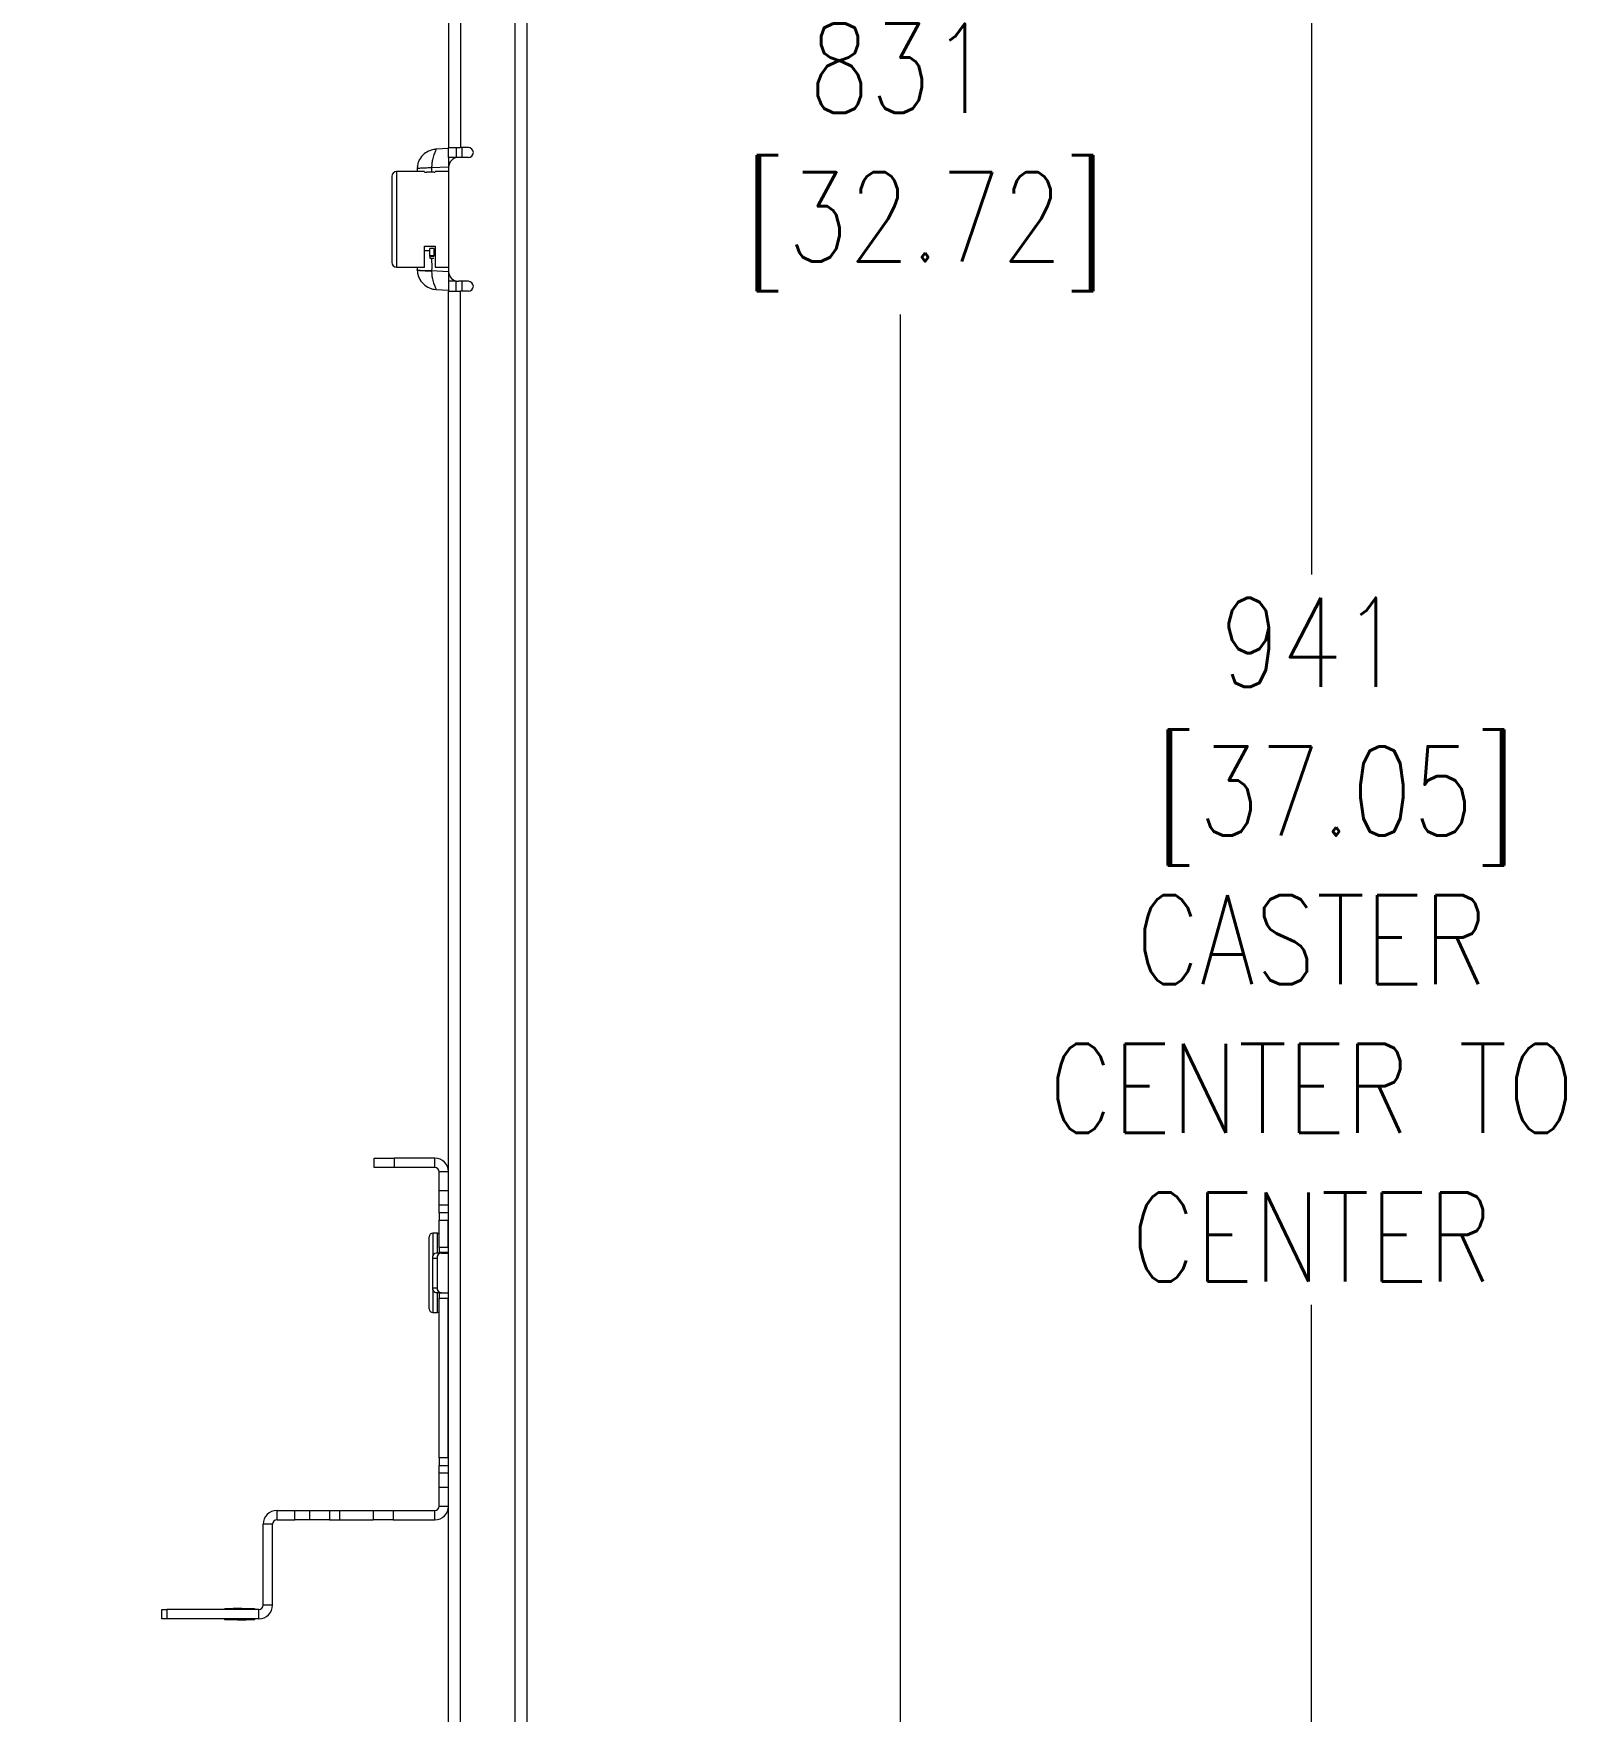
# Model space of a CAD drawing. Header units: inches. Extents: x 40138 to 76695, y -14500 to -5279.
# Drawn here: x 72451.8 to 72760.9, y -10576.6 to -10237.9 of the extents above; entities that cross this region are included whole.
import ezdxf

# ---------------------------------------------------------------- set-up
doc = ezdxf.new("R2010")
doc.units = ezdxf.units.IN
doc.header["$LTSCALE"] = 2
doc.header["$MEASUREMENT"] = 0
doc.header["$PDMODE"] = 35
doc.header["$PDSIZE"] = -1
doc.layers.add('M-ANNO-DIMS', color=7, linetype='Continuous', lineweight=13)
doc.layers.add('M-OBJECT-DETAILS', color=7, linetype='Continuous', lineweight=9)
doc.styles.get("Standard").update_dxf_attribs({"font": 'romans.shx', "width": 0.8})
doc.dimstyles.new('Details World Wide', dxfattribs={"dimscale": 4, "dimtxt": 4.5, "dimasz": 3.5, "dimexe": 0.75, "dimexo": 0.75, "dimgap": 0.75, "dimtad": 0, "dimtih": 1, "dimtoh": 1, "dimdec": 0, "dimzin": 4, "dimdsep": 46, "dimtxsty": 'Standard', "dimcen": 0, "dimclrd": 256, "dimclre": 256, "dimclrt": 256, "dimadec": 0, "dimazin": 1, "dimtfac": 1, "dimtdec": 0, "dimtmove": 0, "dimatfit": 3, "dimfxl": 1, "dimtolj": 1, "dimtzin": 0, "dimlwd": -1, "dimlwe": -1, "dimarcsym": 0})

# ---------------------------------------------------------------- blocks, each defined once
blk = doc.blocks.new('*D75')
at = {"layer": 'Defpoints', "color": 0, "transparency": 16777216}
for p in [(72502.23, -9859.96), (72502.23, -10690.94), (72626.75, -10690.94)]:
    blk.add_point(p, dxfattribs=at)
at = {"layer": 'M-OBJECT-DETAILS', "transparency": 16777216}
for p, q in [((72505.23, -9859.96), (72629.75, -9859.96)), ((72626.75, -9873.96), (72626.75, -10231.21)), ((72626.75, -10676.94), (72626.75, -10294.64)), ((72505.23, -10690.94), (72629.75, -10690.94))]:
    blk.add_line(p, q, dxfattribs=at)
for points in [[(72624.42, -9873.96), (72629.09, -9873.96), (72626.75, -9859.96)], [(72624.42, -10676.94), (72629.09, -10676.94), (72626.75, -10690.94)]]:
    blk.add_solid(points, dxfattribs=at)
at = {"layer": 'M-OBJECT-DETAILS', "transparency": 16777216, "insert": (72626.75, -10262.93), "char_height": 18, "attachment_point": 5}
blk.add_mtext('\\A1;831\\P [32.72]', dxfattribs=at)
blk = doc.blocks.new('*D76')
at = {"layer": 'Defpoints', "color": 0, "transparency": 16777216}
for p in [(72451.82, -9804.96), (72709.68, -9804.96), (72451.82, -10745.95)]:
    blk.add_point(p, dxfattribs=at)
at = {"layer": 'M-ANNO-DIMS', "transparency": 16777216}
for p, q in [((72454.82, -9804.96), (72712.68, -9804.96)), ((72709.68, -9818.96), (72709.68, -10347.13)), ((72709.68, -10731.95), (72709.68, -10494.56)), ((72454.82, -10745.95), (72712.68, -10745.95))]:
    blk.add_line(p, q, dxfattribs=at)
for points in [[(72707.35, -9818.96), (72712.01, -9818.96), (72709.68, -9804.96)], [(72707.35, -10731.95), (72712.01, -10731.95), (72709.68, -10745.95)]]:
    blk.add_solid(points, dxfattribs=at)
at = {"layer": 'M-ANNO-DIMS', "transparency": 16777216, "insert": (72709.68, -10420.84), "char_height": 18, "attachment_point": 5}
blk.add_mtext('\\A1;941\\P [37.05]\\PCASTER\\PCENTER TO\\PCENTER', dxfattribs=at)

msp = doc.modelspace()

# ---------------------------------------------------------------- linework, layer by layer
at = {"layer": 'M-OBJECT-DETAILS', "linetype": 'Continuous', "lineweight": 5}
for p, q in [((72548.912, -9791.7), (72548.912, -10759.2)), ((72551.32, -9791.7), (72551.32, -10759.2)), ((72535.551, -9831.252), (72535.551, -10260.95)), ((72537.959, -9831.252), (72537.959, -10260.95)), ((72535.551, -10261.159), (72532.986, -10261.289)), ((72532.986, -10261.289), (72532.991, -10261.289)), ((72535.551, -10260.95), (72537.959, -10260.95)), ((72535.551, -10262.95), (72535.551, -10260.95)), ((72537.07, -10260.95), (72537.07, -10262.95)), ((72539.551, -10260.95), (72537.959, -10260.95)), ((72538.263, -10260.95), (72538.263, -10262.95)), ((72529.269, -10264.628), (72529.196, -10265.273)), ((72535.551, -10264.894), (72532.134, -10265.074)), ((72537.07, -10262.95), (72535.551, -10262.95)), ((72535.551, -10262.95), (72535.551, -10264.95)), ((72537.07, -10263.009), (72537.07, -10262.95)), ((72539.551, -10262.95), (72537.551, -10262.95)), ((72530.676, -10265.8), (72525.076, -10265.8)), ((72525.076, -10265.8), (72525.076, -10285.1)), ((72529.196, -10265.273), (72529.196, -10265.8)), ((72532.626, -10265.934), (72531.176, -10265.934)), ((72532.134, -10265.074), (72532.12, -10265.934)), ((72535.551, -10265.8), (72532.876, -10265.8)), ((72535.551, -10264.95), (72535.551, -10285.95)), ((72530.676, -10280.847), (72532.876, -10280.847)), ((72530.676, -10281.725), (72531.756, -10281.725)), ((72531.756, -10282.799), (72531.756, -10281.329)), ((72532.556, -10281.329), (72531.756, -10281.329)), ((72532.556, -10281.329), (72532.556, -10282.799)), ((72532.556, -10281.725), (72532.876, -10281.725)), ((72525.076, -10285.1), (72530.676, -10285.1)), ((72529.196, -10285.1), (72529.196, -10285.627)), ((72531.756, -10282.894), (72531.756, -10282.799)), ((72532.556, -10282.799), (72531.756, -10282.799)), ((72531.756, -10282.894), (72532.556, -10282.894)), ((72531.756, -10282.894), (72531.756, -10283.25)), ((72531.756, -10283.25), (72532.556, -10283.25)), ((72532.556, -10282.799), (72532.556, -10282.894)), ((72532.876, -10285.1), (72535.551, -10285.1)), ((72532.134, -10285.827), (72532.133, -10285.814)), ((72535.551, -10286.007), (72532.134, -10285.827)), ((72535.551, -10285.95), (72535.551, -10287.95)), ((72537.07, -10287.95), (72535.551, -10287.95)), ((72535.551, -10287.95), (72535.551, -10289.95)), ((72537.07, -10287.95), (72537.07, -10287.891)), ((72537.07, -10289.95), (72537.07, -10287.95)), ((72539.551, -10287.95), (72537.551, -10287.95)), ((72538.263, -10287.95), (72538.263, -10289.95)), ((72532.986, -10289.611), (72535.551, -10289.741)), ((72532.991, -10289.611), (72532.986, -10289.611)), ((72535.551, -10289.95), (72537.959, -10289.95)), ((72535.551, -10719.648), (72535.551, -10289.95)), ((72537.959, -10719.648), (72537.959, -10289.95)), ((72539.551, -10289.95), (72537.959, -10289.95)), ((72520.551, -10466.831), (72520.551, -10464.934)), ((72520.551, -10464.934), (72524.551, -10464.934)), ((72524.551, -10466.831), (72520.551, -10466.831)), ((72524.551, -10464.934), (72524.551, -10466.831)), ((72532.765, -10464.934), (72524.551, -10464.934)), ((72532.765, -10466.831), (72524.551, -10466.831)), ((72532.765, -10466.831), (72532.765, -10464.934)), ((72535.551, -10467.72), (72533.654, -10467.72)), ((72533.654, -10471.434), (72533.654, -10467.72)), ((72533.654, -10471.434), (72535.551, -10471.434)), ((72533.654, -10474.434), (72533.654, -10471.434)), ((72535.551, -10474.434), (72533.654, -10474.434)), ((72533.654, -10475.934), (72533.654, -10474.434)), ((72535.551, -10475.934), (72533.654, -10475.934)), ((72533.654, -10475.934), (72533.654, -10477.434)), ((72533.654, -10477.434), (72535.487, -10477.434)), ((72533.654, -10482.984), (72533.654, -10477.434)), ((72535.487, -10477.434), (72535.551, -10477.434)), ((72535.487, -10482.984), (72535.487, -10477.434)), ((72531.654, -10495.334), (72531.654, -10480.834)), ((72533.354, -10480.084), (72532.404, -10480.084)), ((72532.404, -10480.084), (72532.404, -10484.581)), ((72533.354, -10484.084), (72533.354, -10480.084)), ((72534.101, -10484.084), (72533.152, -10484.084)), ((72535.487, -10482.984), (72533.654, -10482.984)), ((72533.654, -10482.984), (72533.654, -10483.984)), ((72535.551, -10483.984), (72533.654, -10483.984)), ((72534.101, -10484.084), (72535.551, -10484.084)), ((72535.551, -10482.984), (72535.487, -10482.984)), ((72532.286, -10485.084), (72533.235, -10485.084)), ((72532.286, -10485.084), (72532.286, -10491.084)), ((72533.235, -10485.084), (72533.235, -10491.084)), ((72532.286, -10491.084), (72533.235, -10491.084)), ((72532.404, -10491.587), (72532.404, -10496.084)), ((72534.101, -10492.084), (72533.152, -10492.084)), ((72533.354, -10496.084), (72533.354, -10492.084)), ((72535.551, -10492.184), (72533.654, -10492.184)), ((72533.654, -10492.184), (72533.654, -10493.184)), ((72533.654, -10493.184), (72535.487, -10493.184)), ((72533.654, -10525.434), (72533.654, -10493.184)), ((72534.101, -10492.084), (72535.551, -10492.084)), ((72535.487, -10525.434), (72535.487, -10493.184)), ((72535.551, -10493.184), (72535.487, -10493.184)), ((72532.404, -10496.084), (72533.354, -10496.084)), ((72535.487, -10525.434), (72533.654, -10525.434)), ((72533.654, -10525.434), (72533.654, -10526.934)), ((72535.551, -10525.434), (72535.487, -10525.434)), ((72533.654, -10526.934), (72535.551, -10526.934)), ((72533.654, -10528.434), (72533.654, -10526.934)), ((72533.654, -10528.434), (72535.551, -10528.434)), ((72533.654, -10531.434), (72533.654, -10528.434)), ((72535.551, -10531.434), (72533.654, -10531.434)), ((72533.654, -10535.148), (72533.654, -10531.434)), ((72533.654, -10535.148), (72535.551, -10535.148)), ((72498.154, -10555.148), (72498.154, -10538.823)), ((72500.051, -10538.823), (72498.154, -10538.823)), ((72500.051, -10555.148), (72500.051, -10538.823)), ((72500.94, -10537.934), (72500.94, -10536.037)), ((72500.94, -10536.037), (72504.551, -10536.037)), ((72500.94, -10537.934), (72504.551, -10537.934)), ((72504.551, -10537.934), (72504.551, -10536.037)), ((72504.551, -10536.037), (72507.551, -10536.037)), ((72507.551, -10537.934), (72504.551, -10537.934)), ((72507.551, -10537.934), (72507.551, -10536.037)), ((72507.551, -10536.037), (72511.551, -10536.037)), ((72511.551, -10537.934), (72507.551, -10537.934)), ((72511.551, -10536.037), (72511.551, -10537.934)), ((72511.551, -10536.037), (72513.551, -10536.037)), ((72511.551, -10537.934), (72513.551, -10537.934)), ((72513.551, -10536.037), (72513.551, -10537.934)), ((72513.551, -10536.037), (72520.367, -10536.037)), ((72513.551, -10537.934), (72520.367, -10537.934)), ((72520.367, -10536.037), (72520.367, -10537.934)), ((72520.367, -10536.037), (72524.367, -10536.037)), ((72524.367, -10537.934), (72520.367, -10537.934)), ((72524.367, -10536.037), (72524.367, -10537.934)), ((72524.367, -10536.037), (72532.765, -10536.037)), ((72524.367, -10537.934), (72532.765, -10537.934)), ((72532.765, -10537.934), (72532.765, -10536.037)), ((72477.681, -10557.934), (72477.681, -10556.037)), ((72477.681, -10556.037), (72478.681, -10556.037)), ((72478.681, -10556.037), (72478.681, -10557.934)), ((72497.265, -10556.037), (72478.681, -10556.037)), ((72490.381, -10555.837), (72491.981, -10555.837)), ((72490.381, -10555.837), (72490.381, -10555.937)), ((72490.381, -10556.037), (72490.381, -10555.937)), ((72490.381, -10555.937), (72496.381, -10555.937)), ((72492.068, -10555.837), (72492.068, -10555.937)), ((72493.042, -10555.837), (72493.042, -10555.937)), ((72493.811, -10555.837), (72493.042, -10555.837)), ((72493.811, -10555.837), (72493.811, -10555.937)), ((72493.811, -10555.837), (72496.381, -10555.837)), ((72496.381, -10555.837), (72496.381, -10555.937)), ((72496.381, -10556.037), (72496.381, -10555.937)), ((72497.265, -10557.934), (72497.265, -10556.037)), ((72500.051, -10555.148), (72498.154, -10555.148)), ((72478.681, -10557.934), (72477.681, -10557.934)), ((72497.265, -10557.934), (72478.681, -10557.934)), ((72490.381, -10557.934), (72490.381, -10558.034)), ((72496.381, -10558.034), (72490.381, -10558.034)), ((72490.381, -10558.134), (72490.381, -10558.034)), ((72492.95, -10558.134), (72490.381, -10558.134)), ((72492.95, -10558.134), (72492.95, -10558.034)), ((72492.95, -10558.134), (72493.719, -10558.134)), ((72493.719, -10558.134), (72493.719, -10558.034)), ((72494.694, -10558.134), (72494.694, -10558.034)), ((72496.381, -10558.134), (72494.78, -10558.134)), ((72496.381, -10557.934), (72496.381, -10558.034)), ((72496.381, -10558.134), (72496.381, -10558.034))]:
    msp.add_line(p, q, dxfattribs=at)
for centre, radius, start, end in [((72533.093, -10263.492), 2.206, 92.62908, 94.07617), ((72539.551, -10261.95), 1, 0, 90), ((72537.551, -10264.95), 2, 90, 180), ((72539.551, -10261.95), 1, 270, 0), ((72525.076, -10266.8), 1, 90, 180), ((72525.076, -10284.1), 1, 180, 270), ((72537.551, -10285.95), 2, 180, 270), ((72539.551, -10288.95), 1, 0, 90), ((72539.551, -10288.95), 1, 270, 0), ((72532.765, -10467.72), 2.786, 0, 90), ((72532.765, -10467.72), 0.889, 0, 90), ((72532.404, -10480.834), 0.75, 90, 180), ((72533.354, -10480.384), 0.3, 0, 90), ((72533.224, -10485.021), 0.94, 94.40175, 183.81156), ((72534.173, -10485.021), 0.94, 94.40175, 183.81156), ((72533.225, -10491.146), 0.94, 176.1897, 265.597), ((72534.173, -10491.146), 0.94, 176.1897, 265.597), ((72532.404, -10495.334), 0.75, 180, 270), ((72533.354, -10495.784), 0.3, 270, 0), ((72532.765, -10535.148), 0.889, 270, 0), ((72532.765, -10535.148), 2.786, 270, 0), ((72500.94, -10538.823), 2.786, 90, 180), ((72500.94, -10538.823), 0.889, 90, 180), ((72497.265, -10555.148), 0.889, 270, 0), ((72497.265, -10555.148), 2.786, 270, 0)]:
    msp.add_arc(centre, radius, start, end, dxfattribs=at)
for points, knots in [([(72532.966, -10261.29), (72532.839, -10261.304), (72532.574, -10261.333), (72531.844, -10261.521), (72530.833, -10261.988), (72529.941, -10262.869), (72529.404, -10263.867), (72529.286, -10264.478), (72529.224, -10264.798)], [0, 0, 0, 0, 0.0945219, 0.1963958, 0.4235321, 0.685365, 0.8348158, 1, 1, 1, 1]), ([(72532.991, -10261.289), (72533.005, -10261.31), (72533.03, -10261.35), (72532.887, -10261.688), (72532.601, -10262.318), (72532.321, -10263.249), (72532.164, -10264.207), (72532.144, -10264.775), (72532.134, -10265.074)], [0, 0, 0, 0, 0.1469428, 0.2708224, 0.4946146, 0.7261807, 0.8564631, 1, 1, 1, 1]), ([(72532.989, -10261.289), (72532.988, -10261.289), (72532.986, -10261.289), (72532.979, -10261.289), (72532.973, -10261.29), (72532.969, -10261.29)], [0, 0, 0, 0, 0.18340759, 0.40235866, 1, 1, 1, 1]), ([(72524.076, -10266.862), (72524.076, -10266.899), (72524.076, -10266.979), (72524.076, -10268.181), (72524.076, -10270.12), (72524.076, -10272.641), (72524.076, -10275.45), (72524.076, -10278.259), (72524.076, -10280.78), (72524.076, -10282.719), (72524.076, -10283.921), (72524.076, -10284.001), (72524.076, -10284.038)], [0, 0, 0, 0, 0.0864399, 0.1898296, 0.2932203, 0.39661, 0.5, 0.60339, 0.7067797, 0.8101704, 0.9135601, 1, 1, 1, 1]), ([(72532.134, -10265.074), (72531.968, -10265.073), (72531.624, -10265.071), (72531.09, -10265.078), (72530.56, -10265.094), (72530.075, -10265.12), (72529.677, -10265.154), (72529.394, -10265.192), (72529.225, -10265.233), (72529.205, -10265.26), (72529.196, -10265.273)], [0, 0, 0, 0, 0.1145255, 0.2375878, 0.3670817, 0.5000384, 0.6329961, 0.762459, 0.885504, 1, 1, 1, 1]), ([(72530.676, -10265.863), (72530.684, -10265.87), (72530.699, -10265.885), (72530.813, -10265.911), (72530.949, -10265.927), (72531.075, -10265.933), (72531.142, -10265.933), (72531.176, -10265.934)], [0, 0, 0, 0, 0.2499407, 0.4999852, 0.7432374, 0.870027, 1, 1, 1, 1]), ([(72532.626, -10265.934), (72532.658, -10265.933), (72532.706, -10265.932), (72532.765, -10265.927), (72532.809, -10265.921), (72532.845, -10265.913), (72532.871, -10265.904), (72532.875, -10265.898), (72532.876, -10265.895)], [0, 0, 0, 0, 0.2390095, 0.36638753, 0.49886763, 0.67377642, 0.81802179, 1, 1, 1, 1]), ([(72530.676, -10285.1), (72530.676, -10285.045), (72530.676, -10284.934), (72530.676, -10284.045), (72530.676, -10282.71), (72530.676, -10281.468), (72530.676, -10280.847)], [0, 0, 0, 0, 0.2500018, 0.5000011, 0.7500002, 1, 1, 1, 1]), ([(72532.876, -10280.847), (72532.876, -10281.468), (72532.876, -10282.71), (72532.876, -10284.045), (72532.876, -10284.934), (72532.876, -10285.045), (72532.876, -10285.1)], [0, 0, 0, 0, 0.2499976, 0.4999992, 0.7499983, 1, 1, 1, 1]), ([(72532.081, -10283.25), (72532.085, -10283.281), (72532.19, -10284.13), (72532.161, -10284.988), (72532.133, -10285.814)], [0, 0, 0, 0, 0.0367429, 1, 1, 1, 1]), ([(72529.246, -10285.697), (72529.246, -10285.697), (72529.172, -10285.691), (72529.184, -10285.675), (72529.196, -10285.659)], [0, 0, 0, 0, 0.0001336, 1, 1, 1, 1]), ([(72529.196, -10285.627), (72529.205, -10285.64), (72529.225, -10285.666), (72529.394, -10285.705), (72529.677, -10285.742), (72530.075, -10285.774), (72530.56, -10285.798), (72531.089, -10285.813), (72531.623, -10285.819), (72531.967, -10285.816), (72532.133, -10285.814)], [0, 0, 0, 0, 0.1145156, 0.2375662, 0.3670438, 0.4999993, 0.6329548, 0.7624376, 0.8854858, 1, 1, 1, 1]), ([(72529.196, -10285.659), (72529.196, -10285.654), (72529.196, -10285.643), (72529.196, -10285.632), (72529.196, -10285.627)], [0, 0, 0, 0, 0.5000035, 1, 1, 1, 1]), ([(72529.246, -10285.697), (72529.266, -10285.964), (72529.308, -10286.497), (72529.656, -10287.488), (72530.427, -10288.545), (72531.488, -10289.21), (72532.396, -10289.531), (72532.772, -10289.583), (72532.966, -10289.61)], [0, 0, 0, 0, 0.124687, 0.2494104, 0.4932484, 0.7386888, 0.8657635, 1, 1, 1, 1]), ([(72532.134, -10285.827), (72531.968, -10285.829), (72531.624, -10285.835), (72531.09, -10285.833), (72530.561, -10285.823), (72530.076, -10285.802), (72529.68, -10285.772), (72529.388, -10285.737), (72529.292, -10285.71), (72529.246, -10285.697)], [0, 0, 0, 0, 0.1293286, 0.2683018, 0.4145251, 0.5646753, 0.7148234, 0.861043, 1, 1, 1, 1]), ([(72532.134, -10285.827), (72532.144, -10286.124), (72532.163, -10286.693), (72532.322, -10287.651), (72532.601, -10288.582), (72532.887, -10289.212), (72533.03, -10289.55), (72533.005, -10289.59), (72532.991, -10289.611)], [0, 0, 0, 0, 0.1433709, 0.2737769, 0.5053835, 0.7291829, 0.8530655, 1, 1, 1, 1]), ([(72532.991, -10289.611), (72532.981, -10289.611), (72532.962, -10289.61), (72532.944, -10289.609), (72532.936, -10289.608)], [0, 0, 0, 0, 0.5596588, 1, 1, 1, 1]), ([(72532.969, -10289.61), (72532.973, -10289.61), (72532.979, -10289.611), (72532.986, -10289.611), (72532.988, -10289.611), (72532.989, -10289.611)], [0, 0, 0, 0, 0.59422944, 0.81192688, 1, 1, 1, 1]), ([(72493.042, -10555.837), (72492.88, -10555.837), (72492.59, -10555.837), (72492.227, -10555.837), (72492.068, -10555.837)], [0, 0, 0, 0, 0.5597508, 1, 1, 1, 1]), ([(72493.719, -10558.134), (72493.882, -10558.134), (72494.172, -10558.134), (72494.534, -10558.134), (72494.694, -10558.134)], [0, 0, 0, 0, 0.5597508, 1, 1, 1, 1])]:
    msp.add_open_spline(points, degree=3, knots=knots, dxfattribs=at)

# ---------------------------------------------------------------- dimensions: what is measured, and where the dimension line sits
at = {"layer": 'M-ANNO-DIMS'}
dim = msp.add_linear_dim(base=(72709.679, -9804.955), p1=(72451.82, -10745.945), p2=(72451.82, -9804.955), angle=90, text='<>\\PCASTER\\PCENTER TO\\PCENTER', dimstyle='Details World Wide', override={"dimpost": '\\X'}, dxfattribs=at)
dim.commit()
dim.dimension.update_dxf_attribs({"geometry": '*D76', "text_midpoint": (72709.679, -10420.844), "dimtype": 160})
at = {"layer": 'M-OBJECT-DETAILS'}
dim = msp.add_linear_dim(base=(72626.752, -10690.943), p1=(72502.234, -9859.957), p2=(72502.234, -10690.943), angle=90, dimstyle='Details World Wide', override={"dimpost": '\\X'}, dxfattribs=at)
dim.commit()
dim.dimension.update_dxf_attribs({"geometry": '*D75', "text_midpoint": (72626.752, -10262.928), "dimtype": 160})

doc.saveas('drawing.dxf')
